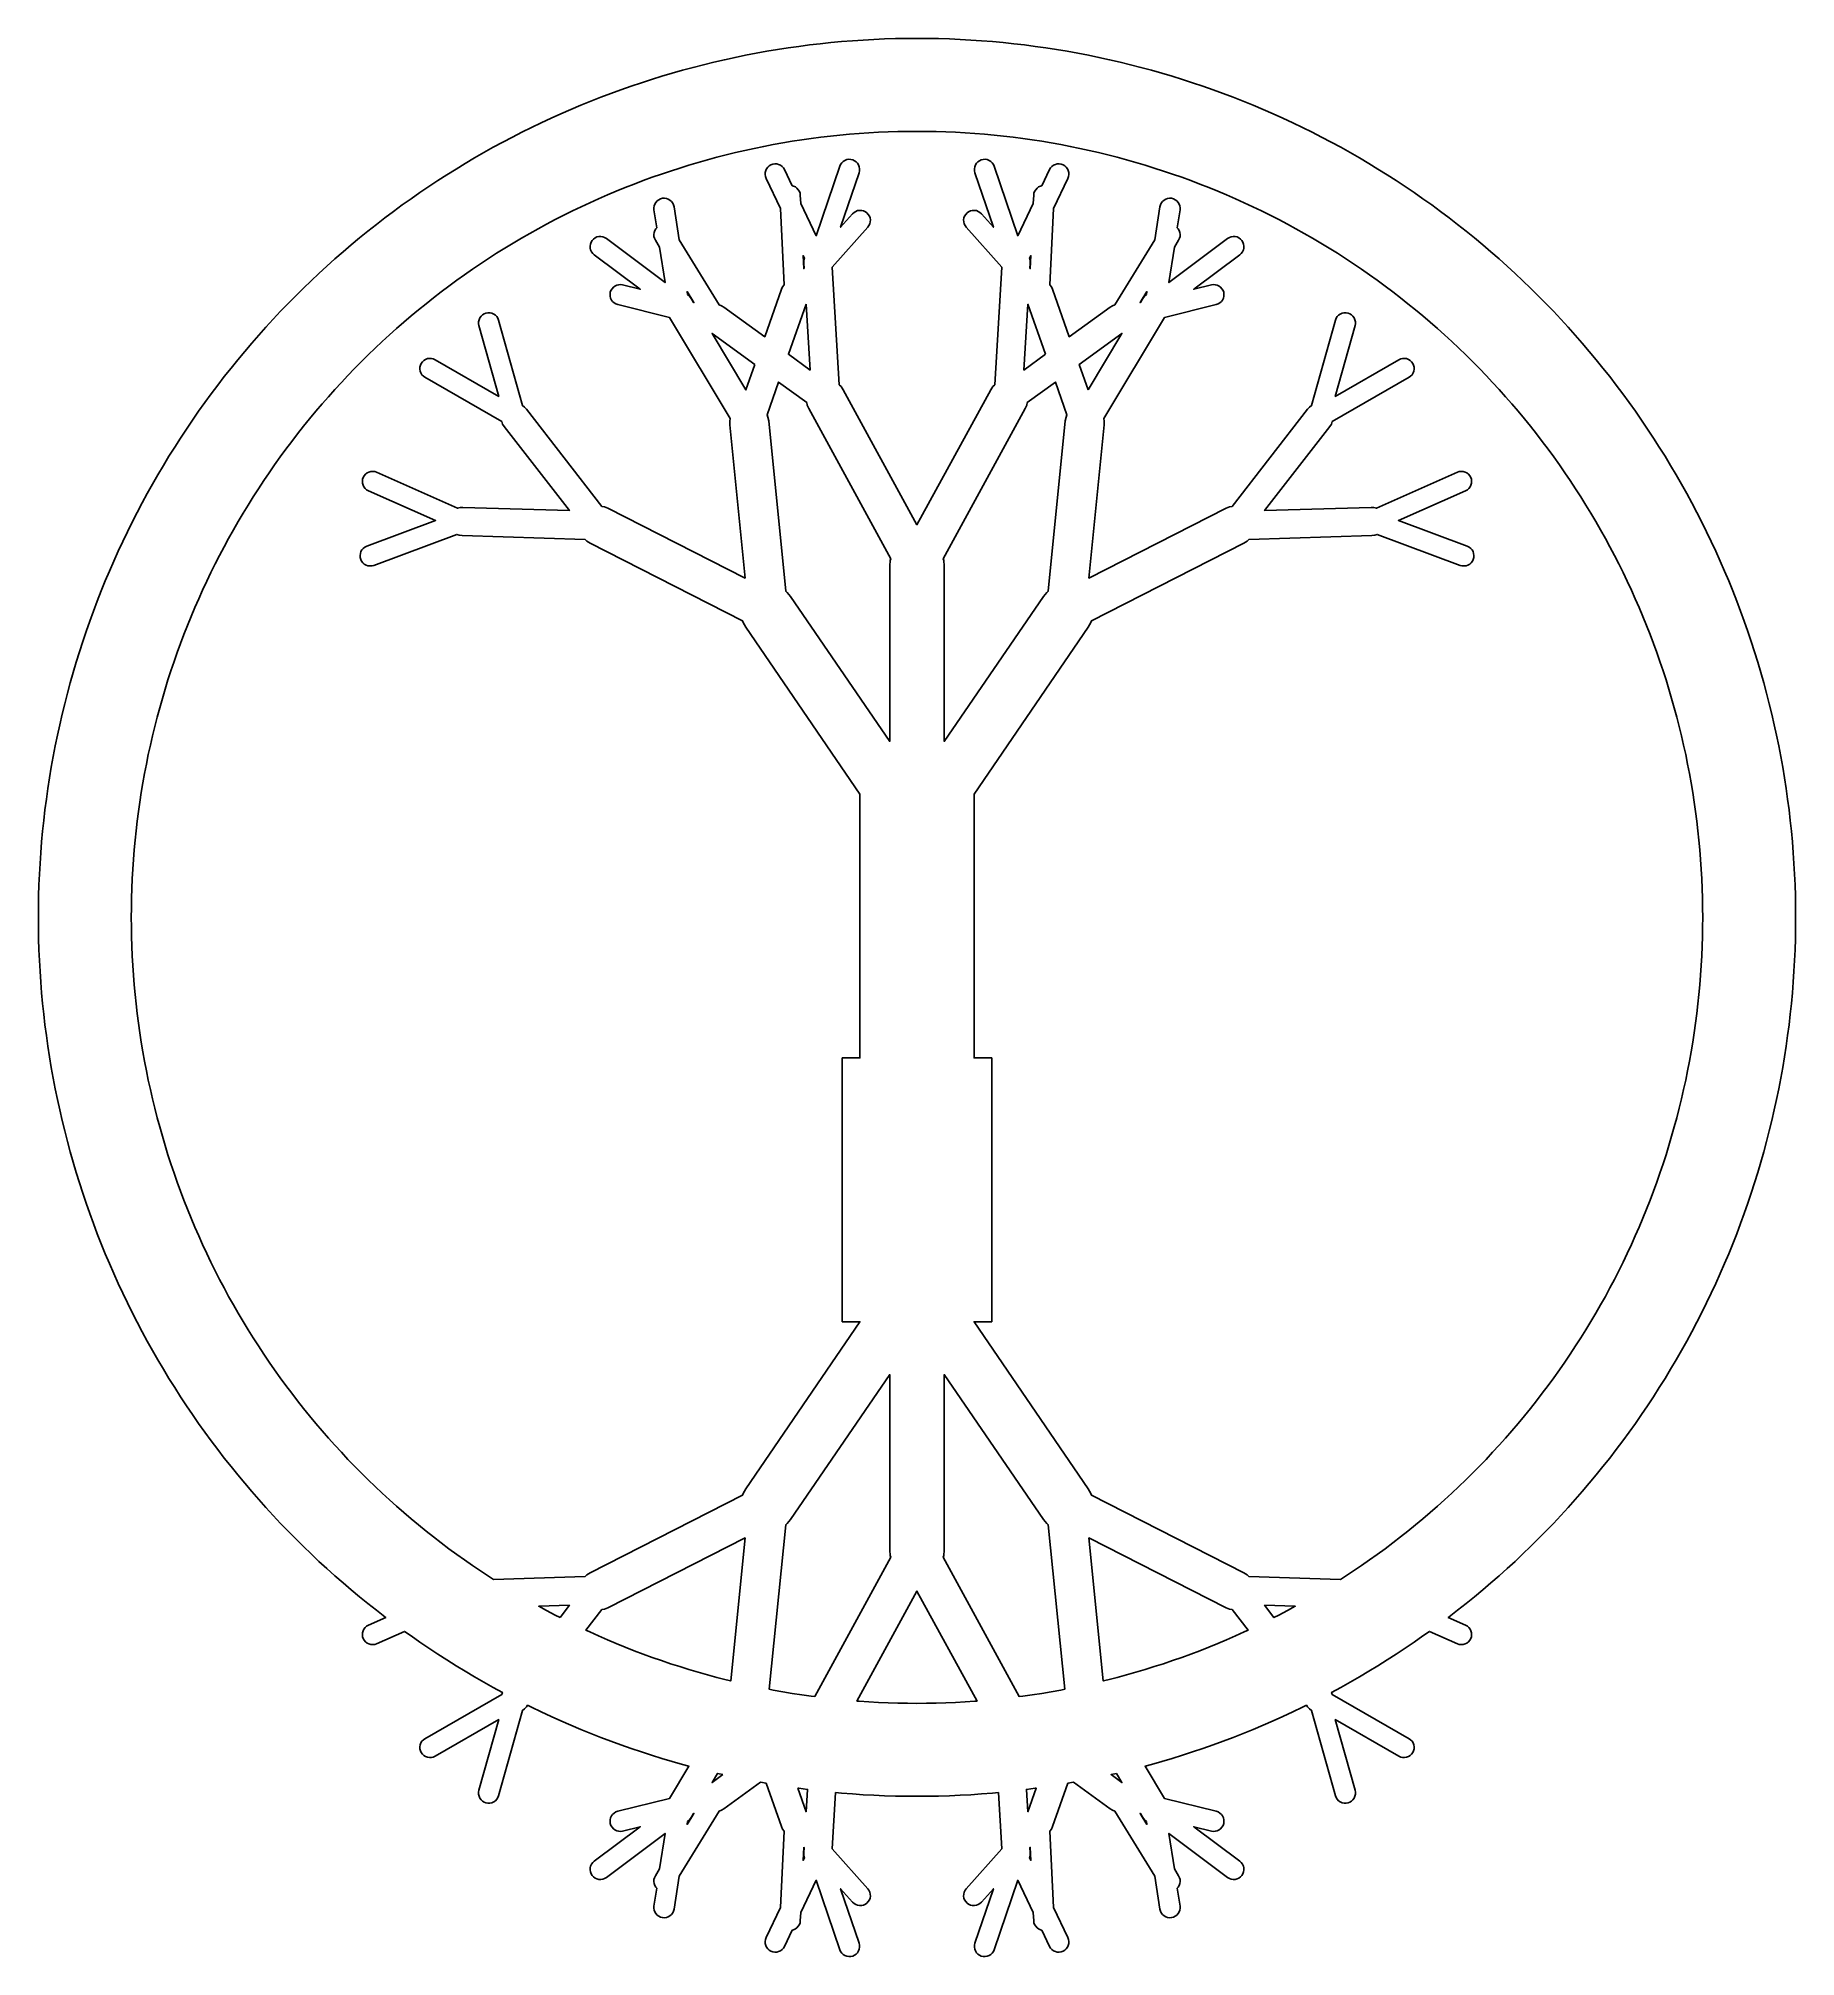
# Model space of a CAD drawing. Header units: metres. Extents: x 46 to 254, y 27 to 254.
import ezdxf

# ---------------------------------------------------------------- set-up
doc = ezdxf.new("R2010")
doc.units = ezdxf.units.M

msp = doc.modelspace()

# ---------------------------------------------------------------- linework, layer by layer
at = {"layer": 'CUT'}
for points in [[(84.8603, 66.138), (84.6818, 65.9838), (84.5368, 65.7978), (84.4309, 65.587), (84.3681, 65.3596), (84.351, 65.1243), (84.38, 64.8902), (84.4542, 64.6663), (84.5706, 64.4611), (84.7248, 64.2826), (84.9109, 64.1376), (85.1217, 64.0317), (85.3491, 63.9689), (85.5844, 63.9518), (85.8185, 63.9808), (86.0424, 64.055), (89.3444, 65.5216), (90.1159, 64.9712), (91.1639, 64.2427), (92.2207, 63.5272), (93.2862, 62.8246), (94.3602, 62.1352), (95.4427, 61.4591), (96.5333, 60.7962), (97.632, 60.1468), (98.7386, 59.511), (99.8529, 58.8887), (100.9335, 58.3026), (100.843, 58.0663), (91.7596, 52.822), (91.5679, 52.6846), (91.4066, 52.5125), (91.282, 52.3121), (91.199, 52.0914), (91.1605, 51.8586), (91.1682, 51.6228), (91.2218, 51.3931), (91.3192, 51.1782), (91.4566, 50.9865), (91.6287, 50.8252), (91.8291, 50.7007), (92.0498, 50.6176), (92.2826, 50.5791), (92.5184, 50.5868), (92.7481, 50.6404), (92.963, 50.7378), (100.4926, 55.0849), (98.15, 46.7121), (98.109, 46.4798), (98.1142, 46.2439), (98.1652, 46.0136), (98.2602, 45.7977), (98.3955, 45.6044), (98.5659, 45.4413), (98.7648, 45.3145), (98.9847, 45.229), (99.217, 45.188), (99.4528, 45.1931), (99.6831, 45.2442), (99.8991, 45.3392), (100.0923, 45.4745), (100.2554, 45.6448), (100.3822, 45.8438), (100.4677, 46.0636), (103.2937, 56.1644), (103.5415, 56.3399), (103.7668, 56.5778), (103.9158, 56.7699), (104.3839, 56.5379), (105.5343, 55.9851), (106.6913, 55.4465), (107.8549, 54.9222), (109.0248, 54.4122), (110.2009, 53.9165), (111.383, 53.4354), (112.5709, 52.9687), (113.7645, 52.5167), (114.9635, 52.0794), (116.1677, 51.6568), (117.3771, 51.2491), (118.5914, 50.8562), (119.8104, 50.4782), (121.034, 50.1152), (122.2619, 49.7673), (123.006, 49.5663), (120.7198, 45.7525), (114.5769, 44.2257), (114.3546, 44.1467), (114.1521, 44.0258), (113.977, 43.8677), (113.8361, 43.6785), (113.7349, 43.4654), (113.6771, 43.2367), (113.6651, 43.0011), (113.6993, 42.7677), (113.7784, 42.5454), (113.8993, 42.3429), (114.0574, 42.1678), (114.2466, 42.0269), (114.4597, 41.9257), (114.6884, 41.8679), (114.924, 41.8559), (115.1574, 41.8901), (117.2352, 42.4065), (111.7871, 38.3196), (111.6132, 38.1603), (111.4737, 37.97), (111.374, 37.7562), (111.3179, 37.5271), (111.3077, 37.2914), (111.3435, 37.0583), (111.4242, 36.8366), (111.5466, 36.6349), (111.706, 36.461), (111.8962, 36.3215), (112.11, 36.2218), (112.3391, 36.1657), (112.5748, 36.1555), (112.808, 36.1913), (113.0296, 36.272), (113.2313, 36.3944), (120.1863, 41.6117), (119.54, 37.4144), (119.0299, 36.5877), (118.9263, 36.3758), (118.8661, 36.1477), (118.8515, 35.9122), (118.8831, 35.6785), (118.9597, 35.4554), (119.0784, 35.2515), (119.1878, 35.1276), (118.863, 33.0186), (118.8501, 32.7831), (118.8834, 32.5495), (118.9617, 32.327), (119.0818, 32.124), (119.2393, 31.9483), (119.428, 31.8067), (119.6407, 31.7047), (119.8692, 31.6461), (120.1047, 31.6332), (120.3383, 31.6666), (120.5608, 31.7448), (120.7638, 31.865), (120.9395, 32.0224), (121.081, 32.2111), (121.1831, 32.4238), (121.2417, 32.6523), (121.8444, 36.5659), (126.5854, 44.2504), (126.8721, 44.3506), (127.1544, 44.517), (131.4669, 47.6666), (132.1431, 47.545), (133.9587, 42.4122), (134.0977, 42.1155), (134.2778, 41.8709), (133.8517, 32.8516), (132.1394, 29.2812), (132.0587, 29.0596), (132.0228, 28.8264), (132.0331, 28.5907), (132.0892, 28.3616), (132.1889, 28.1478), (132.3284, 27.9576), (132.5023, 27.7982), (132.704, 27.6758), (132.9257, 27.5952), (133.1588, 27.5593), (133.3945, 27.5696), (133.6236, 27.6257), (133.8374, 27.7254), (134.0277, 27.8649), (134.187, 28.0388), (134.3094, 28.2405), (135.2322, 30.1645), (135.3924, 30.205), (135.6055, 30.3062), (135.7947, 30.4471), (135.9528, 30.6222), (136.0737, 30.8248), (136.1527, 31.047), (136.1869, 31.2804), (136.2327, 32.2507), (138.0692, 36.0799), (140.8635, 27.8468), (140.9609, 27.6319), (141.0983, 27.4401), (141.2704, 27.2789), (141.4708, 27.1543), (141.6915, 27.0712), (141.9243, 27.0327), (142.1601, 27.0404), (142.3898, 27.094), (142.6047, 27.1913), (142.7964, 27.3287), (142.9577, 27.5009), (143.0823, 27.7012), (143.1654, 27.922), (143.2038, 28.1547), (143.1961, 28.3905), (143.1426, 28.6203), (140.9537, 35.0695), (142.377, 33.4701), (142.5503, 33.3101), (142.7515, 33.187), (142.9729, 33.1055), (143.2059, 33.0687), (143.4417, 33.0782), (143.671, 33.1334), (143.8852, 33.2323), (144.0759, 33.3711), (144.2359, 33.5444), (144.359, 33.7457), (144.4405, 33.967), (144.4773, 34.2001), (144.4678, 34.4358), (144.4126, 34.6651), (144.3137, 34.8793), (144.1749, 35.07), (139.967, 39.7986), (140.3665, 46.4491), (141.0771, 46.3835), (142.3493, 46.2818), (143.6226, 46.1957), (144.897, 46.1253), (146.172, 46.0705), (147.4477, 46.0313), (148.7238, 46.0078), (150, 46), (151.2762, 46.0078), (152.5523, 46.0313), (153.828, 46.0705), (155.103, 46.1253), (156.3774, 46.1957), (157.6507, 46.2818), (158.9229, 46.3835), (159.6335, 46.4491), (160.033, 39.7986), (155.8251, 35.07), (155.6863, 34.8793), (155.5874, 34.6651), (155.5322, 34.4358), (155.5227, 34.2001), (155.5595, 33.967), (155.641, 33.7457), (155.7641, 33.5444), (155.9241, 33.3711), (156.1148, 33.2323), (156.329, 33.1334), (156.5583, 33.0782), (156.7941, 33.0687), (157.0271, 33.1055), (157.2485, 33.187), (157.4497, 33.3101), (157.623, 33.4701), (159.0463, 35.0695), (156.8574, 28.6203), (156.8039, 28.3905), (156.7962, 28.1547), (156.8346, 27.922), (156.9177, 27.7012), (157.0423, 27.5009), (157.2036, 27.3287), (157.3953, 27.1913), (157.6102, 27.094), (157.8399, 27.0404), (158.0757, 27.0327), (158.3085, 27.0712), (158.5292, 27.1543), (158.7296, 27.2789), (158.9017, 27.4401), (159.0391, 27.6319), (159.1365, 27.8468), (161.9308, 36.0799), (163.7673, 32.2507), (163.8131, 31.2804), (163.8473, 31.047), (163.9263, 30.8248), (164.0472, 30.6222), (164.2053, 30.4471), (164.3945, 30.3062), (164.6076, 30.205), (164.7678, 30.1645), (165.6906, 28.2405), (165.813, 28.0388), (165.9723, 27.8649), (166.1626, 27.7254), (166.3764, 27.6257), (166.6055, 27.5696), (166.8412, 27.5593), (167.0743, 27.5952), (167.296, 27.6758), (167.4977, 27.7982), (167.6716, 27.9576), (167.8111, 28.1478), (167.9108, 28.3616), (167.9669, 28.5907), (167.9772, 28.8264), (167.9413, 29.0596), (167.8606, 29.2812), (166.1483, 32.8516), (165.7222, 41.8709), (165.9023, 42.1155), (166.0413, 42.4122), (167.8569, 47.545), (168.5331, 47.6666), (172.8456, 44.517), (173.1279, 44.3506), (173.4146, 44.2504), (178.1556, 36.5659), (178.7583, 32.6523), (178.8169, 32.4238), (178.919, 32.2111), (179.0605, 32.0224), (179.2362, 31.865), (179.4392, 31.7448), (179.6617, 31.6666), (179.8953, 31.6332), (180.1308, 31.6461), (180.3593, 31.7047), (180.572, 31.8067), (180.7607, 31.9483), (180.9182, 32.124), (181.0383, 32.327), (181.1166, 32.5495), (181.1499, 32.7831), (181.137, 33.0186), (180.8122, 35.1276), (180.9216, 35.2515), (181.0403, 35.4554), (181.1169, 35.6785), (181.1485, 35.9122), (181.1339, 36.1477), (181.0737, 36.3758), (180.9701, 36.5877), (180.46, 37.4144), (179.8137, 41.6117), (186.7687, 36.3944), (186.9704, 36.272), (187.192, 36.1913), (187.4252, 36.1555), (187.6609, 36.1657), (187.89, 36.2218), (188.1038, 36.3215), (188.294, 36.461), (188.4534, 36.6349), (188.5758, 36.8366), (188.6565, 37.0583), (188.6923, 37.2914), (188.6821, 37.5271), (188.626, 37.7562), (188.5263, 37.97), (188.3868, 38.1603), (188.2129, 38.3196), (182.7648, 42.4065), (184.8426, 41.8901), (185.076, 41.8559), (185.3116, 41.8679), (185.5403, 41.9257), (185.7534, 42.0269), (185.9426, 42.1678), (186.1007, 42.3429), (186.2216, 42.5454), (186.3007, 42.7677), (186.3349, 43.0011), (186.3229, 43.2367), (186.2651, 43.4654), (186.1639, 43.6785), (186.023, 43.8677), (185.8479, 44.0258), (185.6454, 44.1467), (185.4231, 44.2257), (179.2802, 45.7525), (176.994, 49.5663), (177.7381, 49.7673), (178.966, 50.1152), (180.1896, 50.4782), (181.4086, 50.8562), (182.6229, 51.2491), (183.8323, 51.6568), (185.0365, 52.0794), (186.2355, 52.5167), (187.4291, 52.9687), (188.617, 53.4354), (189.7991, 53.9165), (190.9752, 54.4122), (192.1451, 54.9222), (193.3087, 55.4465), (194.4657, 55.9851), (195.6161, 56.5379), (196.0842, 56.7699), (196.2332, 56.5778), (196.4585, 56.3399), (196.7063, 56.1644), (199.5323, 46.0636), (199.6178, 45.8438), (199.7446, 45.6448), (199.9077, 45.4745), (200.1009, 45.3392), (200.3169, 45.2442), (200.5472, 45.1931), (200.783, 45.188), (201.0153, 45.229), (201.2352, 45.3145), (201.4341, 45.4413), (201.6045, 45.6044), (201.7398, 45.7977), (201.8348, 46.0136), (201.8858, 46.2439), (201.891, 46.4798), (201.85, 46.7121), (199.5074, 55.0849), (207.037, 50.7378), (207.2519, 50.6404), (207.4816, 50.5868), (207.7174, 50.5791), (207.9502, 50.6176), (208.1709, 50.7007), (208.3713, 50.8252), (208.5434, 50.9865), (208.6808, 51.1782), (208.7782, 51.3931), (208.8318, 51.6228), (208.8395, 51.8586), (208.801, 52.0914), (208.718, 52.3121), (208.5934, 52.5125), (208.4321, 52.6846), (208.2404, 52.822), (199.157, 58.0663), (199.0665, 58.3026), (200.1471, 58.8887), (201.2614, 59.511), (202.368, 60.1468), (203.4667, 60.7962), (204.5573, 61.4591), (205.6398, 62.1352), (206.7138, 62.8246), (207.7793, 63.5272), (208.8361, 64.2427), (209.8841, 64.9712), (210.6556, 65.5216), (213.9576, 64.055), (214.1815, 63.9808), (214.4156, 63.9518), (214.6509, 63.9689), (214.8783, 64.0317), (215.0891, 64.1376), (215.2752, 64.2826), (215.4294, 64.4611), (215.5458, 64.6663), (215.62, 64.8902), (215.649, 65.1243), (215.6319, 65.3596), (215.5691, 65.587), (215.4632, 65.7978), (215.3182, 65.9838), (215.1397, 66.138), (214.9345, 66.2545), (212.8834, 67.1655), (212.9731, 67.233), (213.9841, 68.012), (214.9854, 68.8033), (215.9769, 69.6069), (216.9585, 70.4226), (217.93, 71.2503), (218.8912, 72.0898), (219.8421, 72.9411), (220.7825, 73.804), (221.7122, 74.6783), (222.6311, 75.564), (223.5391, 76.4609), (224.436, 77.3689), (225.3217, 78.2878), (226.196, 79.2175), (227.0589, 80.1579), (227.9102, 81.1088), (228.7497, 82.07), (229.5774, 83.0415), (230.3931, 84.0231), (231.1967, 85.0146), (231.988, 86.0159), (232.767, 87.0269), (233.5336, 88.0473), (234.2875, 89.077), (235.0288, 90.1159), (235.7573, 91.1639), (236.4728, 92.2207), (237.1754, 93.2862), (237.8648, 94.3602), (238.5409, 95.4427), (239.2038, 96.5333), (239.8532, 97.632), (240.489, 98.7386), (241.1113, 99.8529), (241.7198, 100.9747), (242.3145, 102.104), (242.8953, 103.2404), (243.4621, 104.3839), (244.0149, 105.5343), (244.5535, 106.6913), (245.0778, 107.8549), (245.5878, 109.0248), (246.0835, 110.2009), (246.5646, 111.383), (247.0313, 112.5709), (247.4833, 113.7645), (247.9206, 114.9635), (248.3432, 116.1677), (248.7509, 117.3771), (249.1438, 118.5914), (249.5218, 119.8104), (249.8848, 121.034), (250.2327, 122.2619), (250.5656, 123.494), (250.8833, 124.7301), (251.1858, 125.97), (251.473, 127.2135), (251.745, 128.4604), (252.0017, 129.7106), (252.243, 130.9639), (252.4689, 132.22), (252.6793, 133.4788), (252.8744, 134.74), (253.0539, 136.0036), (253.2179, 137.2693), (253.3663, 138.5369), (253.4992, 139.8062), (253.6165, 141.0771), (253.7182, 142.3493), (253.8043, 143.6226), (253.8747, 144.897), (253.9295, 146.172), (253.9687, 147.4477), (253.9922, 148.7238), (254, 150), (253.9922, 151.2762), (253.9687, 152.5523), (253.9295, 153.828), (253.8747, 155.103), (253.8043, 156.3774), (253.7182, 157.6507), (253.6165, 158.9229), (253.4992, 160.1938), (253.3663, 161.4631), (253.2179, 162.7307), (253.0539, 163.9964), (252.8744, 165.26), (252.6793, 166.5212), (252.4689, 167.78), (252.243, 169.0361), (252.0017, 170.2894), (251.745, 171.5396), (251.473, 172.7865), (251.1858, 174.03), (250.8833, 175.2699), (250.5656, 176.506), (250.2327, 177.7381), (249.8848, 178.966), (249.5218, 180.1896), (249.1438, 181.4086), (248.7509, 182.6229), (248.3432, 183.8323), (247.9206, 185.0365), (247.4833, 186.2355), (247.0313, 187.4291), (246.5646, 188.617), (246.0835, 189.7991), (245.5878, 190.9752), (245.0778, 192.1451), (244.5535, 193.3087), (244.0149, 194.4657), (243.4621, 195.6161), (242.8953, 196.7596), (242.3145, 197.896), (241.7198, 199.0253), (241.1113, 200.1471), (240.489, 201.2614), (239.8532, 202.368), (239.2038, 203.4667), (238.5409, 204.5573), (237.8648, 205.6398), (237.1754, 206.7138), (236.4728, 207.7793), (235.7573, 208.8361), (235.0288, 209.8841), (234.2875, 210.923), (233.5336, 211.9527), (232.767, 212.9731), (231.988, 213.9841), (231.1967, 214.9854), (230.3931, 215.9769), (229.5774, 216.9585), (228.7497, 217.93), (227.9102, 218.8912), (227.0589, 219.8421), (226.196, 220.7825), (225.3217, 221.7122), (224.436, 222.6311), (223.5391, 223.5391), (222.6311, 224.436), (221.7122, 225.3217), (220.7825, 226.196), (219.8421, 227.0589), (218.8912, 227.9102), (217.93, 228.7497), (216.9585, 229.5774), (215.9769, 230.3931), (214.9854, 231.1967), (213.9841, 231.988), (212.9731, 232.767), (211.9527, 233.5336), (210.923, 234.2875), (209.8841, 235.0288), (208.8361, 235.7573), (207.7793, 236.4728), (206.7138, 237.1754), (205.6398, 237.8648), (204.5573, 238.5409), (203.4667, 239.2038), (202.368, 239.8532), (201.2614, 240.489), (200.1471, 241.1113), (199.0253, 241.7198), (197.896, 242.3145), (196.7596, 242.8953), (195.6161, 243.4621), (194.4657, 244.0149), (193.3087, 244.5535), (192.1451, 245.0778), (190.9752, 245.5878), (189.7991, 246.0835), (188.617, 246.5646), (187.4291, 247.0313), (186.2355, 247.4833), (185.0365, 247.9206), (183.8323, 248.3432), (182.6229, 248.7509), (181.4086, 249.1438), (180.1896, 249.5218), (178.966, 249.8848), (177.7381, 250.2327), (176.506, 250.5656), (175.2699, 250.8833), (174.03, 251.1858), (172.7865, 251.473), (171.5396, 251.745), (170.2894, 252.0017), (169.0361, 252.243), (167.78, 252.4689), (166.5212, 252.6793), (165.26, 252.8744), (163.9964, 253.0539), (162.7307, 253.2179), (161.4631, 253.3663), (160.1938, 253.4992), (158.9229, 253.6165), (157.6507, 253.7182), (156.3774, 253.8043), (155.103, 253.8747), (153.828, 253.9295), (152.5523, 253.9687), (151.2762, 253.9922), (150, 254), (148.7238, 253.9922), (147.4477, 253.9687), (146.172, 253.9295), (144.897, 253.8747), (143.6226, 253.8043), (142.3493, 253.7182), (141.0771, 253.6165), (139.8062, 253.4992), (138.5369, 253.3663), (137.2693, 253.2179), (136.0036, 253.0539), (134.74, 252.8744), (133.4788, 252.6793), (132.22, 252.4689), (130.9639, 252.243), (129.7106, 252.0017), (128.4604, 251.745), (127.2135, 251.473), (125.97, 251.1858), (124.7301, 250.8833), (123.494, 250.5656), (122.2619, 250.2327), (121.034, 249.8848), (119.8104, 249.5218), (118.5914, 249.1438), (117.3771, 248.7509), (116.1677, 248.3432), (114.9635, 247.9206), (113.7645, 247.4833), (112.5709, 247.0313), (111.383, 246.5646), (110.2009, 246.0835), (109.0248, 245.5878), (107.8549, 245.0778), (106.6913, 244.5535), (105.5343, 244.0149), (104.3839, 243.4621), (103.2404, 242.8953), (102.104, 242.3145), (100.9747, 241.7198), (99.8529, 241.1113), (98.7386, 240.489), (97.632, 239.8532), (96.5333, 239.2038), (95.4427, 238.5409), (94.3602, 237.8648), (93.2862, 237.1754), (92.2207, 236.4728), (91.1639, 235.7573), (90.1159, 235.0288), (89.077, 234.2875), (88.0473, 233.5336), (87.0269, 232.767), (86.0159, 231.988), (85.0146, 231.1967), (84.0231, 230.3931), (83.0415, 229.5774), (82.07, 228.7497), (81.1088, 227.9102), (80.1579, 227.0589), (79.2175, 226.196), (78.2878, 225.3217), (77.3689, 224.436), (76.4609, 223.5391), (75.564, 222.6311), (74.6783, 221.7122), (73.804, 220.7825), (72.9411, 219.8421), (72.0898, 218.8912), (71.2503, 217.93), (70.4226, 216.9585), (69.6069, 215.9769), (68.8033, 214.9854), (68.012, 213.9841), (67.233, 212.9731), (66.4664, 211.9527), (65.7125, 210.923), (64.9712, 209.8841), (64.2427, 208.8361), (63.5272, 207.7793), (62.8246, 206.7138), (62.1352, 205.6398), (61.4591, 204.5573), (60.7962, 203.4667), (60.1468, 202.368), (59.511, 201.2614), (58.8887, 200.1471), (58.2802, 199.0253), (57.6855, 197.896), (57.1047, 196.7596), (56.5379, 195.6161), (55.9851, 194.4657), (55.4465, 193.3087), (54.9222, 192.1451), (54.4122, 190.9752), (53.9165, 189.7991), (53.4354, 188.617), (52.9687, 187.4291), (52.5167, 186.2355), (52.0794, 185.0365), (51.6568, 183.8323), (51.2491, 182.6229), (50.8562, 181.4086), (50.4782, 180.1896), (50.1152, 178.966), (49.7673, 177.7381), (49.4344, 176.506), (49.1167, 175.2699), (48.8142, 174.03), (48.527, 172.7865), (48.255, 171.5396), (47.9983, 170.2894), (47.757, 169.0361), (47.5311, 167.78), (47.3207, 166.5212), (47.1256, 165.26), (46.9461, 163.9964), (46.7821, 162.7307), (46.6337, 161.4631), (46.5008, 160.1938), (46.3835, 158.9229), (46.2818, 157.6507), (46.1957, 156.3774), (46.1253, 155.103), (46.0705, 153.828), (46.0313, 152.5523), (46.0078, 151.2762), (46, 150), (46.0078, 148.7238), (46.0313, 147.4477), (46.0705, 146.172), (46.1253, 144.897), (46.1957, 143.6226), (46.2818, 142.3493), (46.3835, 141.0771), (46.5008, 139.8062), (46.6337, 138.5369), (46.7821, 137.2693), (46.9461, 136.0036), (47.1256, 134.74), (47.3207, 133.4788), (47.5311, 132.22), (47.757, 130.9639), (47.9983, 129.7106), (48.255, 128.4604), (48.527, 127.2135), (48.8142, 125.97), (49.1167, 124.7301), (49.4344, 123.494), (49.7673, 122.2619), (50.1152, 121.034), (50.4782, 119.8104), (50.8562, 118.5914), (51.2491, 117.3771), (51.6568, 116.1677), (52.0794, 114.9635), (52.5167, 113.7645), (52.9687, 112.5709), (53.4354, 111.383), (53.9165, 110.2009), (54.4122, 109.0248), (54.9222, 107.8549), (55.4465, 106.6913), (55.9851, 105.5343), (56.5379, 104.3839), (57.1047, 103.2404), (57.6855, 102.104), (58.2802, 100.9747), (58.8887, 99.8529), (59.511, 98.7386), (60.1468, 97.632), (60.7962, 96.5333), (61.4591, 95.4427), (62.1352, 94.3602), (62.8246, 93.2862), (63.5272, 92.2207), (64.2427, 91.1639), (64.9712, 90.1159), (65.7125, 89.077), (66.4664, 88.0473), (67.233, 87.0269), (68.012, 86.0159), (68.8033, 85.0146), (69.6069, 84.0231), (70.4226, 83.0415), (71.2503, 82.07), (72.0898, 81.1088), (72.9411, 80.1579), (73.804, 79.2175), (74.6783, 78.2878), (75.564, 77.3689), (76.4609, 76.4609), (77.3689, 75.564), (78.2878, 74.6783), (79.2175, 73.804), (80.1579, 72.9411), (81.1088, 72.0898), (82.07, 71.2503), (83.0415, 70.4226), (84.0231, 69.6069), (85.0146, 68.8033), (86.0159, 68.012), (87.0269, 67.233), (87.1166, 67.1655), (85.0655, 66.2545), (84.8603, 66.138)], [(120.3383, 235.0534), (120.1047, 235.0868), (119.8692, 235.0739), (119.6407, 235.0153), (119.428, 234.9133), (119.2393, 234.7717), (119.0818, 234.596), (118.9617, 234.393), (118.8834, 234.1705), (118.8501, 233.9369), (118.863, 233.7014), (119.1878, 231.5924), (119.0784, 231.4685), (118.9597, 231.2646), (118.8831, 231.0415), (118.8515, 230.8078), (118.8661, 230.5723), (118.9263, 230.3442), (119.0299, 230.1323), (119.54, 229.3056), (120.1863, 225.1083), (113.2313, 230.3256), (113.0296, 230.448), (112.808, 230.5287), (112.5748, 230.5645), (112.3391, 230.5543), (112.11, 230.4982), (111.8962, 230.3985), (111.706, 230.259), (111.5466, 230.0851), (111.4242, 229.8834), (111.3435, 229.6617), (111.3077, 229.4286), (111.3179, 229.1929), (111.374, 228.9638), (111.4737, 228.75), (111.6132, 228.5597), (111.7871, 228.4004), (117.2352, 224.3135), (115.1574, 224.8299), (114.924, 224.8641), (114.6884, 224.8521), (114.4597, 224.7943), (114.2466, 224.6931), (114.0574, 224.5522), (113.8993, 224.3771), (113.7784, 224.1746), (113.6993, 223.9523), (113.6651, 223.7189), (113.6771, 223.4833), (113.7349, 223.2546), (113.8361, 223.0415), (113.977, 222.8523), (114.1521, 222.6942), (114.3546, 222.5733), (114.5769, 222.4943), (120.7198, 220.9675), (127.8864, 209.0119), (127.83, 208.7256), (127.8308, 208.2705), (129.6493, 190.1466), (113.416, 198.4088), (112.9922, 198.5745), (112.7048, 198.6256), (103.7668, 210.1422), (103.5415, 210.3801), (103.2937, 210.5556), (100.4677, 220.6564), (100.3822, 220.8762), (100.2554, 221.0752), (100.0923, 221.2455), (99.8991, 221.3808), (99.6831, 221.4758), (99.4528, 221.5269), (99.217, 221.532), (98.9847, 221.491), (98.7648, 221.4055), (98.5659, 221.2787), (98.3955, 221.1156), (98.2602, 220.9223), (98.1652, 220.7064), (98.1142, 220.4761), (98.109, 220.2402), (98.15, 220.0079), (100.4926, 211.6351), (92.963, 215.9822), (92.7481, 216.0796), (92.5184, 216.1332), (92.2826, 216.1409), (92.0498, 216.1024), (91.8291, 216.0193), (91.6287, 215.8948), (91.4566, 215.7335), (91.3192, 215.5418), (91.2218, 215.3269), (91.1682, 215.0972), (91.1605, 214.8614), (91.199, 214.6286), (91.282, 214.4079), (91.4066, 214.2075), (91.5679, 214.0354), (91.7596, 213.898), (100.843, 208.6537), (100.9516, 208.37), (101.1261, 208.0927), (108.8661, 198.1199), (96.2481, 198.5086), (95.9212, 198.4865), (95.628, 198.4074), (86.0424, 202.665), (85.8185, 202.7392), (85.5844, 202.7682), (85.3491, 202.7511), (85.1217, 202.6883), (84.9109, 202.5824), (84.7248, 202.4374), (84.5706, 202.2589), (84.4542, 202.0537), (84.38, 201.8298), (84.351, 201.5957), (84.3681, 201.3604), (84.4309, 201.133), (84.5368, 200.9222), (84.6818, 200.7362), (84.8603, 200.582), (85.0655, 200.4655), (93.0113, 196.9362), (84.8633, 193.9027), (84.6513, 193.7991), (84.4637, 193.6562), (84.3075, 193.4794), (84.1888, 193.2755), (84.1122, 193.0524), (84.0806, 192.8186), (84.0952, 192.5832), (84.1554, 192.3551), (84.259, 192.1431), (84.4019, 191.9555), (84.5787, 191.7993), (84.7826, 191.6806), (85.0057, 191.604), (85.2395, 191.5724), (85.4749, 191.587), (85.703, 191.6472), (95.5325, 195.3068), (95.8203, 195.2097), (96.1452, 195.1675), (110.7163, 194.7187), (110.9268, 194.5165), (111.3101, 194.2713), (129.3541, 185.0875), (129.4183, 184.8842), (129.7223, 184.3301), (143.2477, 164.56), (143.24, 164.56), (143.24, 133.36), (141.16, 133.36), (141.16, 102.16), (143.2477, 102.16), (129.7223, 82.3899), (129.4183, 81.8358), (129.3541, 81.6325), (111.3101, 72.4487), (110.9268, 72.2035), (110.7163, 72.0013), (99.8734, 71.6673), (99.2848, 72.0451), (98.332, 72.6733), (97.3869, 73.3132), (96.4498, 73.9646), (95.5208, 74.6275), (94.6, 75.3017), (93.6875, 75.9872), (92.7835, 76.6838), (91.8881, 77.3914), (91.0014, 78.11), (90.1237, 78.8394), (89.2549, 79.5796), (88.3953, 80.3303), (87.545, 81.0915), (86.7041, 81.8632), (85.8727, 82.645), (85.051, 83.437), (84.2391, 84.2391), (83.437, 85.051), (82.645, 85.8727), (81.8632, 86.7041), (81.0915, 87.545), (80.3303, 88.3953), (79.5796, 89.2549), (78.8394, 90.1237), (78.11, 91.0014), (77.3914, 91.8881), (76.6838, 92.7835), (75.9872, 93.6875), (75.3017, 94.6), (74.6275, 95.5208), (73.9646, 96.4498), (73.3132, 97.3869), (72.6733, 98.332), (72.0451, 99.2848), (71.4286, 100.2452), (70.824, 101.2132), (70.2312, 102.1884), (69.6505, 103.1709), (69.0819, 104.1605), (68.5255, 105.1569), (67.9813, 106.1601), (67.4495, 107.1699), (66.9301, 108.1861), (66.4233, 109.2087), (65.929, 110.2374), (65.4474, 111.2721), (64.9785, 112.3126), (64.5224, 113.3587), (64.0792, 114.4104), (63.6489, 115.4675), (63.2317, 116.5298), (62.8275, 117.5971), (62.4364, 118.6692), (62.0585, 119.7461), (61.6939, 120.8276), (61.3425, 121.9134), (61.0045, 123.0035), (60.68, 124.0977), (60.3688, 125.1957), (60.0712, 126.2975), (59.7871, 127.4028), (59.5166, 128.5116), (59.2597, 129.6236), (59.0165, 130.7386), (58.787, 131.8566), (58.5712, 132.9773), (58.3692, 134.1005), (58.181, 135.2262), (58.0066, 136.3541), (57.8461, 137.484), (57.6994, 138.6158), (57.5667, 139.7493), (57.4478, 140.8844), (57.3429, 142.0208), (57.252, 143.1585), (57.175, 144.2972), (57.112, 145.4367), (57.063, 146.5769), (57.028, 147.7177), (57.007, 148.8587), (57, 150), (57.007, 151.1413), (57.028, 152.2823), (57.063, 153.4231), (57.112, 154.5633), (57.175, 155.7028), (57.252, 156.8415), (57.3429, 157.9792), (57.4478, 159.1156), (57.5667, 160.2507), (57.6994, 161.3842), (57.8461, 162.516), (58.0066, 163.6459), (58.181, 164.7738), (58.3692, 165.8995), (58.5712, 167.0227), (58.787, 168.1434), (59.0165, 169.2614), (59.2597, 170.3764), (59.5166, 171.4884), (59.7871, 172.5972), (60.0712, 173.7025), (60.3688, 174.8043), (60.68, 175.9023), (61.0045, 176.9965), (61.3425, 178.0866), (61.6939, 179.1724), (62.0585, 180.2539), (62.4364, 181.3308), (62.8275, 182.4029), (63.2317, 183.4702), (63.6489, 184.5325), (64.0792, 185.5896), (64.5224, 186.6413), (64.9785, 187.6874), (65.4474, 188.7279), (65.929, 189.7626), (66.4233, 190.7913), (66.9301, 191.8139), (67.4495, 192.8301), (67.9813, 193.8399), (68.5255, 194.8431), (69.0819, 195.8395), (69.6505, 196.8291), (70.2312, 197.8116), (70.824, 198.7868), (71.4286, 199.7548), (72.0451, 200.7152), (72.6733, 201.668), (73.3132, 202.6131), (73.9646, 203.5502), (74.6275, 204.4792), (75.3017, 205.4), (75.9872, 206.3125), (76.6838, 207.2165), (77.3914, 208.1119), (78.11, 208.9986), (78.8394, 209.8763), (79.5796, 210.7451), (80.3303, 211.6047), (81.0915, 212.455), (81.8632, 213.2959), (82.645, 214.1273), (83.437, 214.949), (84.2391, 215.7609), (85.051, 216.563), (85.8727, 217.355), (86.7041, 218.1368), (87.545, 218.9085), (88.3953, 219.6697), (89.2549, 220.4204), (90.1237, 221.1606), (91.0014, 221.89), (91.8881, 222.6086), (92.7835, 223.3162), (93.6875, 224.0128), (94.6, 224.6983), (95.5208, 225.3725), (96.4498, 226.0354), (97.3869, 226.6868), (98.332, 227.3267), (99.2848, 227.9549), (100.2452, 228.5714), (101.2132, 229.176), (102.1884, 229.7688), (103.1709, 230.3495), (104.1605, 230.9181), (105.1569, 231.4745), (106.1601, 232.0187), (107.1699, 232.5505), (108.1861, 233.0699), (109.2087, 233.5767), (110.2374, 234.071), (111.2721, 234.5526), (112.3126, 235.0215), (113.3587, 235.4776), (114.4104, 235.9208), (115.4675, 236.3511), (116.5298, 236.7683), (117.5971, 237.1725), (118.6692, 237.5636), (119.7461, 237.9415), (120.8276, 238.3061), (121.9134, 238.6575), (123.0035, 238.9955), (124.0977, 239.32), (125.1957, 239.6312), (126.2975, 239.9288), (127.4028, 240.2129), (128.5116, 240.4834), (129.6236, 240.7403), (130.7386, 240.9835), (131.8566, 241.213), (132.9773, 241.4288), (134.1005, 241.6308), (135.2262, 241.819), (136.3541, 241.9934), (137.484, 242.1539), (138.6158, 242.3006), (139.7493, 242.4333), (140.8844, 242.5522), (142.0208, 242.6571), (143.1585, 242.748), (144.2972, 242.825), (145.4367, 242.888), (146.5769, 242.937), (147.7177, 242.972), (148.8587, 242.993), (150, 243), (151.1413, 242.993), (152.2823, 242.972), (153.4231, 242.937), (154.5633, 242.888), (155.7028, 242.825), (156.8415, 242.748), (157.9792, 242.6571), (159.1156, 242.5522), (160.2507, 242.4333), (161.3842, 242.3006), (162.516, 242.1539), (163.6459, 241.9934), (164.7738, 241.819), (165.8995, 241.6308), (167.0227, 241.4288), (168.1434, 241.213), (169.2614, 240.9835), (170.3764, 240.7403), (171.4884, 240.4834), (172.5972, 240.2129), (173.7025, 239.9288), (174.8043, 239.6312), (175.9023, 239.32), (176.9965, 238.9955), (178.0866, 238.6575), (179.1724, 238.3061), (180.2539, 237.9415), (181.3308, 237.5636), (182.4029, 237.1725), (183.4702, 236.7683), (184.5325, 236.3511), (185.5896, 235.9208), (186.6413, 235.4776), (187.6874, 235.0215), (188.7279, 234.5526), (189.7626, 234.071), (190.7913, 233.5767), (191.8139, 233.0699), (192.8301, 232.5505), (193.8399, 232.0187), (194.8431, 231.4745), (195.8395, 230.9181), (196.8291, 230.3495), (197.8116, 229.7688), (198.7868, 229.176), (199.7548, 228.5714), (200.7152, 227.9549), (201.668, 227.3267), (202.6131, 226.6868), (203.5502, 226.0354), (204.4792, 225.3725), (205.4, 224.6983), (206.3125, 224.0128), (207.2165, 223.3162), (208.1119, 222.6086), (208.9986, 221.89), (209.8763, 221.1606), (210.7451, 220.4204), (211.6047, 219.6697), (212.455, 218.9085), (213.2959, 218.1368), (214.1273, 217.355), (214.949, 216.563), (215.7609, 215.7609), (216.563, 214.949), (217.355, 214.1273), (218.1368, 213.2959), (218.9085, 212.455), (219.6697, 211.6047), (220.4204, 210.7451), (221.1606, 209.8763), (221.89, 208.9986), (222.6086, 208.1119), (223.3162, 207.2165), (224.0128, 206.3125), (224.6983, 205.4), (225.3725, 204.4792), (226.0354, 203.5502), (226.6868, 202.6131), (227.3267, 201.668), (227.9549, 200.7152), (228.5714, 199.7548), (229.176, 198.7868), (229.7688, 197.8116), (230.3495, 196.8291), (230.9181, 195.8395), (231.4745, 194.8431), (232.0187, 193.8399), (232.5505, 192.8301), (233.0699, 191.8139), (233.5767, 190.7913), (234.071, 189.7626), (234.5526, 188.7279), (235.0215, 187.6874), (235.4776, 186.6413), (235.9208, 185.5896), (236.3511, 184.5325), (236.7683, 183.4702), (237.1725, 182.4029), (237.5636, 181.3308), (237.9415, 180.2539), (238.3061, 179.1724), (238.6575, 178.0866), (238.9955, 176.9965), (239.32, 175.9023), (239.6312, 174.8043), (239.9288, 173.7025), (240.2129, 172.5972), (240.4834, 171.4884), (240.7403, 170.3764), (240.9835, 169.2614), (241.213, 168.1434), (241.4288, 167.0227), (241.6308, 165.8995), (241.819, 164.7738), (241.9934, 163.6459), (242.1539, 162.516), (242.3006, 161.3842), (242.4333, 160.2507), (242.5522, 159.1156), (242.6571, 157.9792), (242.748, 156.8415), (242.825, 155.7028), (242.888, 154.5633), (242.937, 153.4231), (242.972, 152.2823), (242.993, 151.1413), (243, 150), (242.993, 148.8587), (242.972, 147.7177), (242.937, 146.5769), (242.888, 145.4367), (242.825, 144.2972), (242.748, 143.1585), (242.6571, 142.0208), (242.5522, 140.8844), (242.4333, 139.7493), (242.3006, 138.6158), (242.1539, 137.484), (241.9934, 136.3541), (241.819, 135.2262), (241.6308, 134.1005), (241.4288, 132.9773), (241.213, 131.8566), (240.9835, 130.7386), (240.7403, 129.6236), (240.4834, 128.5116), (240.2129, 127.4028), (239.9288, 126.2975), (239.6312, 125.1957), (239.32, 124.0977), (238.9955, 123.0035), (238.6575, 121.9134), (238.3061, 120.8276), (237.9415, 119.7461), (237.5636, 118.6692), (237.1725, 117.5971), (236.7683, 116.5298), (236.3511, 115.4675), (235.9208, 114.4104), (235.4776, 113.3587), (235.0215, 112.3126), (234.5526, 111.2721), (234.071, 110.2374), (233.5767, 109.2087), (233.0699, 108.1861), (232.5505, 107.1699), (232.0187, 106.1601), (231.4745, 105.1569), (230.9181, 104.1605), (230.3495, 103.1709), (229.7688, 102.1884), (229.176, 101.2132), (228.5714, 100.2452), (227.9549, 99.2848), (227.3267, 98.332), (226.6868, 97.3869), (226.0354, 96.4498), (225.3725, 95.5208), (224.6983, 94.6), (224.0128, 93.6875), (223.3162, 92.7835), (222.6086, 91.8881), (221.89, 91.0014), (221.1606, 90.1237), (220.4204, 89.2549), (219.6697, 88.3953), (218.9085, 87.545), (218.1368, 86.7041), (217.355, 85.8727), (216.563, 85.051), (215.7609, 84.2391), (214.949, 83.437), (214.1273, 82.645), (213.2959, 81.8632), (212.455, 81.0915), (211.6047, 80.3303), (210.7451, 79.5796), (209.8763, 78.8394), (208.9986, 78.11), (208.1119, 77.3914), (207.2165, 76.6838), (206.3125, 75.9872), (205.4, 75.3017), (204.4792, 74.6275), (203.5502, 73.9646), (202.6131, 73.3132), (201.668, 72.6733), (200.7152, 72.0451), (200.1266, 71.6673), (189.2837, 72.0013), (189.0732, 72.2035), (188.6899, 72.4487), (170.6459, 81.6325), (170.5817, 81.8358), (170.2777, 82.3899), (156.7523, 102.16), (158.84, 102.16), (158.84, 133.36), (156.76, 133.36), (156.76, 164.56), (156.7523, 164.56), (170.2777, 184.3301), (170.5817, 184.8842), (170.6459, 185.0875), (188.6899, 194.2713), (189.0732, 194.5165), (189.2837, 194.7187), (203.8548, 195.1675), (204.1797, 195.2097), (204.4675, 195.3068), (214.297, 191.6472), (214.5251, 191.587), (214.7605, 191.5724), (214.9943, 191.604), (215.2174, 191.6806), (215.4213, 191.7993), (215.5981, 191.9555), (215.741, 192.1431), (215.8446, 192.3551), (215.9048, 192.5832), (215.9194, 192.8186), (215.8878, 193.0524), (215.8112, 193.2755), (215.6925, 193.4794), (215.5363, 193.6562), (215.3487, 193.7991), (215.1367, 193.9027), (206.9887, 196.9362), (214.9345, 200.4655), (215.1397, 200.582), (215.3182, 200.7362), (215.4632, 200.9222), (215.5691, 201.133), (215.6319, 201.3604), (215.649, 201.5957), (215.62, 201.8298), (215.5458, 202.0537), (215.4294, 202.2589), (215.2752, 202.4374), (215.0891, 202.5824), (214.8783, 202.6883), (214.6509, 202.7511), (214.4156, 202.7682), (214.1815, 202.7392), (213.9576, 202.665), (204.372, 198.4074), (204.0788, 198.4865), (203.7519, 198.5086), (191.1339, 198.1199), (198.8739, 208.0927), (199.0484, 208.37), (199.157, 208.6537), (208.2404, 213.898), (208.4321, 214.0354), (208.5934, 214.2075), (208.718, 214.4079), (208.801, 214.6286), (208.8395, 214.8614), (208.8318, 215.0972), (208.7782, 215.3269), (208.6808, 215.5418), (208.5434, 215.7335), (208.3713, 215.8948), (208.1709, 216.0193), (207.9502, 216.1024), (207.7174, 216.1409), (207.4816, 216.1332), (207.2519, 216.0796), (207.037, 215.9822), (199.5074, 211.6351), (201.85, 220.0079), (201.891, 220.2402), (201.8858, 220.4761), (201.8348, 220.7064), (201.7398, 220.9223), (201.6045, 221.1156), (201.4341, 221.2787), (201.2352, 221.4055), (201.0153, 221.491), (200.783, 221.532), (200.5472, 221.5269), (200.3169, 221.4758), (200.1009, 221.3808), (199.9077, 221.2455), (199.7446, 221.0752), (199.6178, 220.8762), (199.5323, 220.6564), (196.7063, 210.5556), (196.4585, 210.3801), (196.2332, 210.1422), (187.2952, 198.6256), (187.0078, 198.5745), (186.584, 198.4088), (170.3507, 190.1466), (172.1692, 208.2705), (172.17, 208.7256), (172.1136, 209.0119), (179.2802, 220.9675), (185.4231, 222.4943), (185.6454, 222.5733), (185.8479, 222.6942), (186.023, 222.8523), (186.1639, 223.0415), (186.2651, 223.2546), (186.3229, 223.4833), (186.3349, 223.7189), (186.3007, 223.9523), (186.2216, 224.1746), (186.1007, 224.3771), (185.9426, 224.5522), (185.7534, 224.6931), (185.5403, 224.7943), (185.3116, 224.8521), (185.076, 224.8641), (184.8426, 224.8299), (182.7648, 224.3135), (188.2129, 228.4004), (188.3868, 228.5597), (188.5263, 228.75), (188.626, 228.9638), (188.6821, 229.1929), (188.6923, 229.4286), (188.6565, 229.6617), (188.5758, 229.8834), (188.4534, 230.0851), (188.294, 230.259), (188.1038, 230.3985), (187.89, 230.4982), (187.6609, 230.5543), (187.4252, 230.5645), (187.192, 230.5287), (186.9704, 230.448), (186.7687, 230.3256), (179.8137, 225.1083), (180.46, 229.3056), (180.9701, 230.1323), (181.0737, 230.3442), (181.1339, 230.5723), (181.1485, 230.8078), (181.1169, 231.0415), (181.0403, 231.2646), (180.9216, 231.4685), (180.8122, 231.5924), (181.137, 233.7014), (181.1499, 233.9369), (181.1166, 234.1705), (181.0383, 234.393), (180.9182, 234.596), (180.7607, 234.7717), (180.572, 234.9133), (180.3593, 235.0153), (180.1308, 235.0739), (179.8953, 235.0868), (179.6617, 235.0534), (179.4392, 234.9752), (179.2362, 234.855), (179.0605, 234.6976), (178.919, 234.5089), (178.8169, 234.2962), (178.7583, 234.0677), (178.1556, 230.1541), (173.4146, 222.4696), (173.1279, 222.3694), (172.8456, 222.203), (168.03, 218.686), (166.0413, 224.3078), (165.9023, 224.6045), (165.7222, 224.8491), (166.1483, 233.8684), (167.8606, 237.4388), (167.9413, 237.6604), (167.9772, 237.8936), (167.9669, 238.1293), (167.9108, 238.3584), (167.8111, 238.5722), (167.6716, 238.7624), (167.4977, 238.9218), (167.296, 239.0442), (167.0743, 239.1248), (166.8412, 239.1607), (166.6055, 239.1504), (166.3764, 239.0943), (166.1626, 238.9946), (165.9723, 238.8551), (165.813, 238.6812), (165.6906, 238.4795), (164.7678, 236.5555), (164.6076, 236.515), (164.3945, 236.4138), (164.2053, 236.2729), (164.0472, 236.0978), (163.9263, 235.8952), (163.8473, 235.673), (163.8131, 235.4396), (163.7673, 234.4693), (161.9308, 230.6401), (159.1365, 238.8732), (159.0391, 239.0881), (158.9017, 239.2799), (158.7296, 239.4411), (158.5292, 239.5657), (158.3085, 239.6488), (158.0757, 239.6873), (157.8399, 239.6796), (157.6102, 239.626), (157.3953, 239.5287), (157.2036, 239.3913), (157.0423, 239.2191), (156.9177, 239.0188), (156.8346, 238.798), (156.7962, 238.5653), (156.8039, 238.3295), (156.8574, 238.0997), (159.0463, 231.6505), (157.623, 233.2499), (157.4497, 233.4099), (157.2485, 233.533), (157.0271, 233.6145), (156.7941, 233.6513), (156.5583, 233.6418), (156.329, 233.5866), (156.1148, 233.4877), (155.9241, 233.3489), (155.7641, 233.1756), (155.641, 232.9743), (155.5595, 232.753), (155.5227, 232.5199), (155.5322, 232.2842), (155.5874, 232.0549), (155.6863, 231.8407), (155.8251, 231.65), (160.033, 226.9214), (159.1972, 213.0074), (158.989, 212.8029), (158.7327, 212.4269), (150, 196.4418), (141.2673, 212.4269), (141.011, 212.8029), (140.8028, 213.0074), (139.967, 226.9214), (144.1749, 231.65), (144.3137, 231.8407), (144.4126, 232.0549), (144.4678, 232.2842), (144.4773, 232.5199), (144.4405, 232.753), (144.359, 232.9743), (144.2359, 233.1756), (144.0759, 233.3489), (143.8852, 233.4877), (143.671, 233.5866), (143.4417, 233.6418), (143.2059, 233.6513), (142.9729, 233.6145), (142.7515, 233.533), (142.5503, 233.4099), (142.377, 233.2499), (140.9537, 231.6505), (143.1426, 238.0997), (143.1961, 238.3295), (143.2038, 238.5653), (143.1654, 238.798), (143.0823, 239.0188), (142.9577, 239.2191), (142.7964, 239.3913), (142.6047, 239.5287), (142.3898, 239.626), (142.1601, 239.6796), (141.9243, 239.6873), (141.6915, 239.6488), (141.4708, 239.5657), (141.2704, 239.4411), (141.0983, 239.2799), (140.9609, 239.0881), (140.8635, 238.8732), (138.0692, 230.6401), (136.2327, 234.4693), (136.1869, 235.4396), (136.1527, 235.673), (136.0737, 235.8952), (135.9528, 236.0978), (135.7947, 236.2729), (135.6055, 236.4138), (135.3924, 236.515), (135.2322, 236.5555), (134.3094, 238.4795), (134.187, 238.6812), (134.0277, 238.8551), (133.8374, 238.9946), (133.6236, 239.0943), (133.3945, 239.1504), (133.1588, 239.1607), (132.9257, 239.1248), (132.704, 239.0442), (132.5023, 238.9218), (132.3284, 238.7624), (132.1889, 238.5722), (132.0892, 238.3584), (132.0331, 238.1293), (132.0228, 237.8936), (132.0587, 237.6604), (132.1394, 237.4388), (133.8517, 233.8684), (134.2778, 224.8491), (134.0977, 224.6045), (133.9587, 224.3078), (131.97, 218.686), (127.1544, 222.203), (126.8721, 222.3694), (126.5854, 222.4696), (121.8444, 230.1541), (121.2417, 234.0677), (121.1831, 234.2962), (121.081, 234.5089), (120.9395, 234.6976), (120.7638, 234.855), (120.5608, 234.9752), (120.3383, 235.0534)], [(136.592, 227.3588), (136.6263, 226.7877), (136.5971, 226.7549), (136.5243, 228.2959), (136.6751, 227.9816), (136.6045, 227.6862), (136.592, 227.3588)], [(163.408, 227.3588), (163.3955, 227.6862), (163.3249, 227.9816), (163.4757, 228.2959), (163.4029, 226.7549), (163.3737, 226.7877), (163.408, 227.3588)], [(123.0631, 223.4973), (122.8381, 223.7013), (122.785, 224.0459), (123.5951, 222.7329), (123.5525, 222.7435), (123.2583, 223.2342), (123.0631, 223.4973)], [(136.8811, 222.5461), (137.349, 214.7575), (134.7877, 216.6281), (136.8811, 222.5461)], [(165.2123, 216.6281), (162.651, 214.7575), (163.1189, 222.5461), (165.2123, 216.6281)], [(176.7417, 223.2342), (176.4475, 222.7435), (176.4049, 222.7329), (177.215, 224.0459), (177.1619, 223.7013), (176.9369, 223.4973), (176.7417, 223.2342)], [(130.8065, 215.3966), (129.7488, 212.4065), (125.7372, 219.0988), (130.8065, 215.3966)], [(170.2512, 212.4065), (169.1935, 215.3966), (174.2628, 219.0988), (170.2512, 212.4065)], [(135.044, 187.9709), (134.6378, 188.455), (134.4715, 188.5885), (132.4502, 208.734), (132.3606, 209.1801), (132.2484, 209.4496), (133.6241, 213.3387), (136.9556, 210.9057), (137.0151, 210.6199), (137.1931, 210.2011), (146.8998, 192.433), (146.8379, 192.229), (146.776, 191.6), (146.776, 170.8223), (135.044, 187.9709)], [(167.6394, 209.1801), (167.5498, 208.734), (165.5285, 188.5885), (165.3622, 188.455), (164.956, 187.9709), (153.224, 170.8223), (153.224, 191.6), (153.1621, 192.229), (153.1002, 192.433), (162.8069, 210.2011), (162.9849, 210.6199), (163.0444, 210.9057), (166.3759, 213.3387), (167.7516, 209.4496), (167.6394, 209.1801)], [(134.1005, 58.3692), (132.9773, 58.5712), (132.5178, 58.6597), (134.4715, 78.1315), (134.6378, 78.265), (135.044, 78.7491), (146.776, 95.8977), (146.776, 75.12), (146.8379, 74.491), (146.8998, 74.287), (137.8894, 57.7935), (137.484, 57.8461), (136.3541, 58.0066), (135.2262, 58.181), (134.1005, 58.3692)], [(167.0227, 58.5712), (165.8995, 58.3692), (164.7738, 58.181), (163.6459, 58.0066), (162.516, 57.8461), (162.1106, 57.7935), (153.1002, 74.287), (153.1621, 74.491), (153.224, 75.12), (153.224, 95.8977), (164.956, 78.7491), (165.3622, 78.265), (165.5285, 78.1315), (167.4822, 58.6597), (167.0227, 58.5712)], [(112.9922, 68.1455), (113.416, 68.3112), (129.6493, 76.5734), (127.9516, 59.6532), (127.4028, 59.7871), (126.2975, 60.0712), (125.1957, 60.3688), (124.0977, 60.68), (123.0035, 61.0045), (121.9134, 61.3425), (120.8276, 61.6939), (119.7461, 62.0585), (118.6692, 62.4364), (117.5971, 62.8275), (116.5298, 63.2317), (115.4675, 63.6489), (114.4104, 64.0792), (113.3587, 64.5224), (112.3126, 64.9785), (111.2721, 65.4474), (110.8155, 65.6599), (112.7048, 68.0944), (112.9922, 68.1455)], [(188.7279, 65.4474), (187.6874, 64.9785), (186.6413, 64.5224), (185.5896, 64.0792), (184.5325, 63.6489), (183.4702, 63.2317), (182.4029, 62.8275), (181.3308, 62.4364), (180.2539, 62.0585), (179.1724, 61.6939), (178.0866, 61.3425), (176.9965, 61.0045), (175.9023, 60.68), (174.8043, 60.3688), (173.7025, 60.0712), (172.5972, 59.7871), (172.0484, 59.6532), (170.3507, 76.5734), (186.584, 68.3112), (187.0078, 68.1455), (187.2952, 68.0944), (189.1845, 65.6599), (188.7279, 65.4474)], [(107.745, 67.1556), (107.1699, 67.4495), (106.1601, 67.9813), (105.2261, 68.488), (108.8661, 68.6001), (107.745, 67.1556)], [(156.8415, 57.252), (155.7028, 57.175), (154.5633, 57.112), (153.4231, 57.063), (152.2823, 57.028), (151.1413, 57.007), (150, 57), (148.8587, 57.007), (147.7177, 57.028), (146.5769, 57.063), (145.4367, 57.112), (144.2972, 57.175), (143.1585, 57.252), (142.8952, 57.273), (150, 70.2782), (157.1048, 57.273), (156.8415, 57.252)], [(193.8399, 67.9813), (192.8301, 67.4495), (192.255, 67.1556), (191.1339, 68.6001), (194.7739, 68.488), (193.8399, 67.9813)], [(127.0342, 48.5684), (125.7372, 47.6212), (126.3937, 48.7164), (127.0342, 48.5684)], [(173.6063, 48.7164), (174.2628, 47.6212), (172.9658, 48.5684), (173.6063, 48.7164)], [(135.895, 46.9616), (136.0036, 46.9461), (137.0396, 46.8119), (136.8811, 44.1739), (135.895, 46.9616)], [(163.9964, 46.9461), (164.105, 46.9616), (163.1189, 44.1739), (162.9604, 46.8119), (163.9964, 46.9461)], [(123.2583, 43.4858), (123.5525, 43.9765), (123.5951, 43.9871), (122.785, 42.6741), (122.8381, 43.0187), (123.0631, 43.2227), (123.2583, 43.4858)], [(176.9369, 43.2227), (177.1619, 43.0187), (177.215, 42.6741), (176.4049, 43.9871), (176.4475, 43.9765), (176.7417, 43.4858), (176.9369, 43.2227)], [(136.5971, 39.9651), (136.6263, 39.9323), (136.592, 39.3612), (136.6045, 39.0338), (136.6751, 38.7384), (136.5243, 38.4241), (136.5971, 39.9651)], [(163.408, 39.3612), (163.3737, 39.9323), (163.4029, 39.9651), (163.4757, 38.4241), (163.3249, 38.7384), (163.3955, 39.0338), (163.408, 39.3612)]]:
    msp.add_lwpolyline(points, close=True, dxfattribs=at)

doc.saveas('drawing.dxf')
